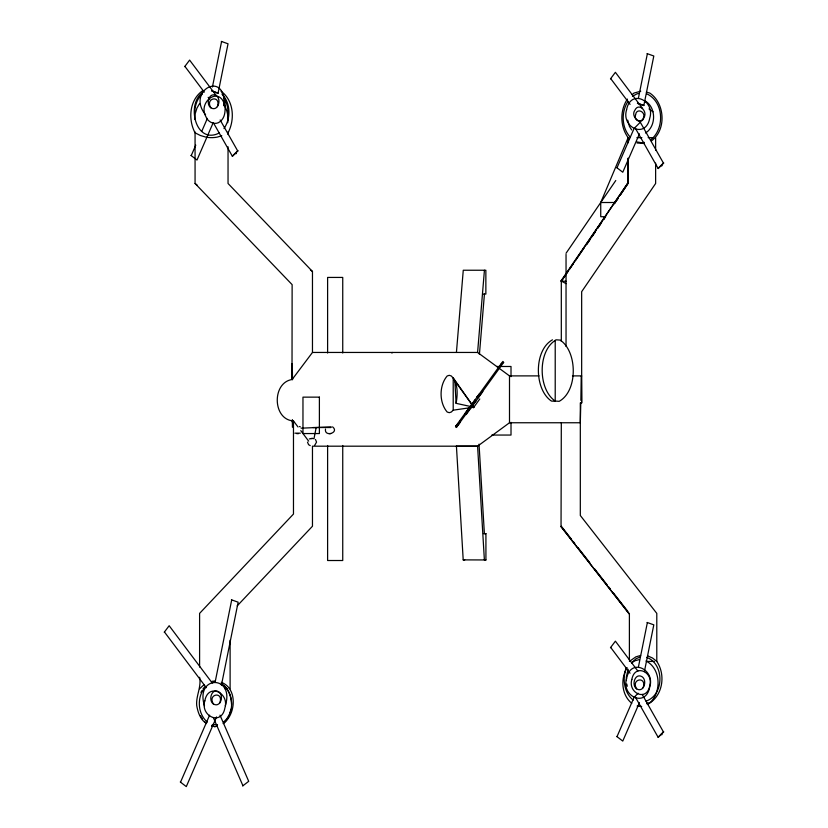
<?xml version="1.0" encoding="UTF-8"?>
<svg xmlns="http://www.w3.org/2000/svg" width="828" height="828" viewBox="0 0 828 828"><rect width="100%" height="100%" fill="white"/><g stroke="black" fill="none" stroke-linecap="round" stroke-linejoin="round"><path stroke-width="1.24" d="M580.314 422.673L580.79 402.936M580.852 400.359L581.432 375.891L581.66 402.936L580.314 402.936L580.314 515.492L656.79 613.382L656.79 661.427C666.126 675.244 662.721 696.69 647.237 704.524M456.425 352.449L463.266 270.238L485.86 270.238L485.86 294.064L483.376 294.064M539.059 375.891L509.499 375.891L477.59 352.449L484.432 270.238M479.412 354.446L484.432 294.064M194.694 112.567C194.911 105.86 196.971 98.77 202.177 94.237M194.694 119.253L195.263 113.508L196.929 108.157L199.589 103.562M223.995 105.87C226.292 68.952 185.7 90.801 205.561 114.719M227.503 118.311C228.683 111.356 227.793 103.821 223.767 97.901M227.731 122.699C228.6 116.458 227.276 109.834 223.767 104.576M325.487 429.07C324.121 437.505 339.822 432.682 332.597 426.865M456.104 403.339L454.851 380.797L473.823 407.2L456.104 403.339C457.718 394.304 458.277 382.929 451.301 375.964L449.252 375.322L447.192 375.964C439.047 385.413 439.047 402.584 447.192 412.034L449.252 412.675L451.301 412.034L453.206 410.171L473.823 407.2L453.206 377.827L453.206 410.171M313.947 438.933L316.172 427.527M212.423 87.023L221.593 41.503M215.073 682.448L231.705 599.896M221.428 685.17L238.143 602.194L231.426 599.793M638.46 97.973L647.372 53.706M638.46 666.809L647.372 622.552M644.381 671.632L653.809 624.85L647.092 622.449M217.381 106.688C221.324 94.734 204.651 97.714 210.881 107.826C217.971 112.059 221.832 99.432 216.315 95.675C209.287 91.411 205.354 104.069 210.881 107.826M219.886 702.827C223.829 690.883 207.155 693.864 213.386 703.976C220.476 708.209 224.336 695.582 218.82 691.825C211.792 687.561 207.859 700.219 213.386 703.976M225.299 705.86C235.121 674.748 194.683 674.748 204.506 705.86M231.033 709.13L229.418 714.316L226.851 718.756L223.508 722.171M643.159 687.737C647.103 675.783 630.429 678.774 636.66 688.875C643.749 693.119 647.61 680.492 642.093 676.724C635.066 672.471 631.133 685.129 636.66 688.875M199.6 677.283C201.556 687.136 195.863 695.748 196.702 705.487C197.882 712.328 200.345 719.718 206.545 723.579L204.785 721.892M228.042 132.822C235.059 119.646 233.879 100.426 221.055 91.256M628.1 669.283L626.32 677.056L626.434 680.564M605.785 216.708L600.735 216.708L600.735 202.508L628.141 137.665C619.996 126.436 619.799 110.641 627.376 99.07M191.227 155.602L195.77 145.128M201.835 131.166L207.383 118.363M213.241 122.606L196.992 160.032L190.968 155.405M180.525 782.17L209.598 715.185M216.543 716.913L186.29 786.6L180.266 781.974M617.005 167.805L634.176 128.247M639.444 133.836L622.77 172.234L616.746 167.618M617.005 736.651L634.176 697.093M639.444 702.682L622.77 741.081L616.746 736.454M626.382 667.606C622.149 678.256 623.898 692.674 633.213 700.146M627.127 667.647C620.431 678.587 621.393 694.951 631.774 703.282M651.408 140.957C666.54 130.058 665.112 103.283 649.763 93.046L646.389 92.136M223.995 128.599C230.971 118.425 230.764 103.014 221.935 94.019M391.934 353.09L392.296 352.449M200.935 692.415L202.001 690.583M628.048 101.285C621.052 111.894 621.507 127.564 630.191 137.075M586.98 244.177L589.867 239.913M592.041 236.715L594.928 232.461M597.816 228.207L600.704 223.943M603.591 219.689L605.03 217.557M614.417 203.719L618.03 198.389L614.417 203.553M620.203 195.201L628.141 183.485L628.141 158.117L627.852 183.133L561.312 281.23L561.312 341.353M566.041 253.264L615.773 180.514M566.041 283.662L561.022 280.878L627.852 183.133L620.203 195.108M568.205 271.149L561.312 281.23L566.041 281.23M569.654 269.038L573.266 263.759M575.429 260.592L584.092 247.914M586.255 244.746L596.367 229.956M597.816 227.845L602.142 221.511M603.591 219.399L605.03 217.288M477.094 397.016L479.422 393.797L480.209 394.801M471.411 404.892L474.703 400.317M469.372 407.376L455.555 426.472L456.331 427.465L460.461 421.762M465.243 413.4L502.855 361.432L503.631 362.426L477.973 397.885M458.401 423.253L458.132 423.998L458.546 423.429M478.48 395.753L478.594 395.587A37.084 17.181 52 0 1 478.977 395.422M477.859 396.943L478.449 396.126L478.004 397.119M456.331 427.465L471.204 406.89M470.863 407.707L475.996 400.617L475.22 399.613M466.164 414.58L482.817 391.572M473.368 407.842L479.785 398.972M561.042 526.618L629.114 613.755L561.042 526.618L561.312 422.756M184.696 66.644L189.612 60.102L216.895 96.4M298.028 426.989L293.474 420.924C272.474 419.713 271.729 382.608 292.129 379.503L312.466 352.449L312.466 271.47L228.042 183.485L228.042 146.753M164.244 632.25L169.16 625.72L212.144 682.893M610.474 78.857L615.39 72.315L642.538 108.427M610.474 647.703L615.39 641.162L637.881 671.073M470.397 406.279L470.604 406.01A35.418 35.418 52 0 1 475.986 400.607M500.526 364.651L500.629 364.527A37.684 17.46 52 0 1 503.631 362.426M237.201 605.879L312.466 526.235L312.466 446.188L477.59 446.188L509.499 422.756L580.314 422.756M199.6 688.792L204.154 684.58M202.694 92.425C185.845 104.276 195.739 145.304 219.368 132.925M472.488 404.043L472.012 404.519A37.426 37.426 52 0 0 471.36 405.234M651.253 139.446C664.946 127.978 663.704 101.533 646.73 93.802M203.057 688.741L204.785 686.981M205.696 686.691C196.609 696.203 197.302 713.57 207.373 722.171M232.306 156.14L237.626 150.81M237.978 150.789L232.43 156.347L213.572 123.082M640.541 122.006L634.983 127.574L658.208 168.56L663.756 162.992M658.084 168.353L663.414 163.023M638.16 693.243L634.983 696.42L658.208 737.406L663.756 731.838M658.084 737.199L663.414 731.859M458.681 423.739L458.029 424.412A34.993 29.518 52 0 1 456.187 425.996L455.555 426.472M632.116 94.765L634.01 93.046L640.758 91.225M629.394 661.427L635.863 656.852L640.644 655.455M202.984 90.48C189.446 99.484 187.79 119.253 195.066 132.822L200.366 135.492L205.903 137.117A29.58 29.58 0 0 0 217.205 137.117L221.821 135.802M475.489 401.321L474.775 401.911A34.217 34.207 52 0 0 474.061 402.532M314.733 445.247L316.555 442.09L315.489 439.513M242.687 785.938L248.71 781.311L220 715.164M455.628 426.368L456.259 425.892A34.993 29.518 52 0 0 458.091 424.319M478.594 395.67L478.222 395.95A38.688 17.926 52 0 0 477.207 396.891M645.488 133.008C656.625 126.28 656.273 106.263 644.329 100.571M632.52 96.296L637.042 93.802L639.464 93.378M552.462 339.822C533.646 350.161 534.06 389.429 551.417 401.052L555.371 401.332M479.785 394.987L480.323 394.635M640.21 657.008L636.007 658.757L631.588 662.907L634.693 660.847L639.206 659.616M645.975 701.119C664.232 695.23 664.646 663.88 646.74 657.411M300.316 433.168L294.892 433.168M309.32 438.933L312.653 438.447M646.709 703.417L650.332 702.465C661.696 691.494 660.765 668.424 645.985 660.961M217.008 726.104L214.856 726.622L211.616 726.052M644.308 142.364L641.886 142.789L637.042 141.94M212.31 682.655L215.435 682.106M217.526 724.676L212.31 724.5M217.019 726.249L214.856 726.622L211.637 725.845M296.714 433.655L298.494 433.655M329.006 433.655L330.776 433.655M312.912 438.447L311.142 438.447M212.082 681.289L214.856 681.061M644.339 143.513L637.022 142.996M301.102 428.19L331.241 426.865M636.887 137.665L641.886 137.665M648.138 137.665L653.137 137.665M600.735 202.508L614.624 202.508M312.466 352.449L477.59 352.449M496.728 366.483L511.011 366.483L511.011 376.647M572.458 375.891L581.66 375.891M312.88 427.527L330.952 427.527M491.811 435.052L511.011 435.052L511.011 422.352M456.425 446.188L477.59 446.188L484.38 559.956L485.922 559.956L485.922 533.646L484.38 533.646L479.039 444.16M456.425 446.116L463.204 559.883L464.756 559.883M646.823 661.427L654.296 661.427M225.03 688.792L227.576 688.792M483.428 533.636L485.922 533.646M463.204 559.883L485.922 559.956M555.215 401.052L559.179 401.332C577.985 390.992 577.571 351.724 560.214 340.101L556.261 339.822C537.455 350.161 537.869 389.429 555.215 401.052L555.215 340.318M637.105 706.067L641.7 706.429M647.092 53.613L653.809 56.004L643.822 105.58L637.394 103.283L643.873 105.322M221.314 41.4L228.031 43.791L218.043 93.367L211.657 90.821L218.095 93.109M647.962 655.983L652.599 658.063L656.79 661.427M299.436 426.492L300.316 426.865M310.2 445.609L308.565 444.667L307.498 442.09M221.252 682.324C237.802 688.337 236.032 714.616 223.177 723.579C234.645 713.933 234.759 692.042 221.562 683.907M561.022 280.878L561.694 281.23M652.95 111.77L649.007 108.923M221.19 684.104C228.404 687.944 231.333 696.69 231.54 704.431M195.066 131.973L195.066 183.485L197.126 185.027M310.407 269.928L312.466 271.47M629.508 138.866L628.141 137.665L628.141 142.799M195.066 183.485L292.129 284.646L292.005 379.152M561.312 526.235L571.61 539.411M573.193 541.44L574.767 543.468M577.934 547.515L589.815 562.719M594.556 568.795L607.224 585.013M608.808 587.031L610.391 589.06M613.558 593.117L627.81 611.354M459.581 420.903L460.275 421.99A37.757 31.847 52 0 1 458.608 423.843M610.681 78.588L630.067 104.369M184.903 66.375L204.288 92.156M208.17 97.321L209.722 99.381M610.681 647.424L630.067 673.216M300.781 430.643L308.668 441.138M164.441 631.981L206.338 687.695M631.671 129.955L629.466 126.477L627.707 120.132M200.407 715.527L202.529 719.201M640.303 122.244L663.528 163.23M661.965 164.803L661.769 165.973L661.406 165.352M642.176 694.392L663.528 732.076M661.965 733.639L661.769 734.819L661.406 734.198M220.144 119.956L237.75 151.017M236.187 152.59L235.99 153.77L235.628 153.139M213.355 717.586L242.935 785.741M292.067 368.149L292.129 379.503M292.419 372.186L292.46 379.752M292.18 421.483L292.76 423.077L292.75 420.51M223.85 96.089L224.937 99.929M224.885 106.098C220.238 85.118 197.499 101.585 205.861 116.572C207.838 122.14 215.052 125.732 220.051 121.633C226.882 116.23 224.792 106.915 224.885 99.412M626.765 684.011L627.293 686.246M645.519 101.14L645.602 101.999M292.522 379.41L291.849 363.678L291.942 379.089M292.377 419.61L292.419 427.248M655.631 137.665L655.631 150.396M655.631 163.116L655.631 183.485L581.66 291.694L581.66 402.936M629.394 613.382L629.394 660.164M566.041 254.372L566.041 346.466M509.499 375.891L509.499 422.756M342.74 352.997L342.74 277.432L327.609 277.432L327.609 352.997M342.74 445.485L342.74 560.515L327.609 560.515L327.609 445.485M293.474 420.924L293.474 514.053L199.6 613.382L199.6 667.058M230.112 640.22L230.112 688.792M228.042 112.66L228.042 120.215M228.042 131.973L228.042 134.55M460.347 421.897A37.757 31.847 52 0 1 459.25 423.149M479.091 395.256A37.084 17.181 52 0 0 478.708 395.505L478.336 395.784A38.688 17.926 52 0 0 477.321 396.726M472.684 403.836A34.217 34.207 52 0 1 473.368 403.164M204.826 700.861C200.045 715.961 221.531 726.477 224.885 708.012C229.677 692.901 208.18 682.396 204.826 700.861M626.579 109.813C621.041 127.274 645.892 139.435 649.773 118.073C655.31 100.602 630.46 88.451 626.579 109.813M635.583 114.73C633.544 121.002 642.342 124.303 643.946 117.576C648.065 111.469 638.636 101.958 634.807 110.341C630.439 116.324 640.458 126.011 643.573 117.576C645.83 111.656 636.546 107.578 635.583 114.73M626.579 678.649C621.041 696.12 645.892 708.271 649.773 686.919C655.31 669.448 630.46 657.297 626.579 678.649M631.857 679.405C627.603 692.86 646.74 702.216 649.732 685.77C653.996 672.315 634.848 662.959 631.857 679.405M472.291 404.633L471.96 405.482L472.291 404.633M319.391 397.14L302.965 397.14L302.965 433.551L319.391 433.551L319.391 397.14"/></g></svg>
